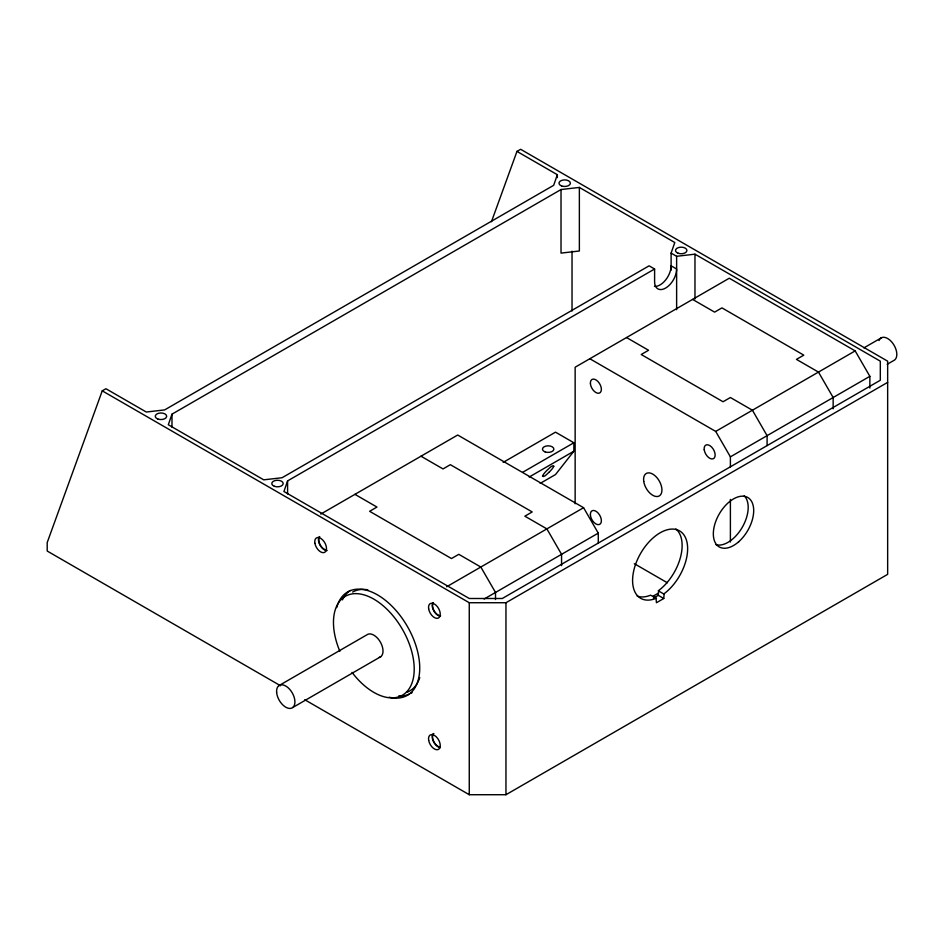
<?xml version="1.0" encoding="UTF-8"?>
<svg xmlns="http://www.w3.org/2000/svg" width="944" height="944" viewBox="0 0 944 944"><rect width="100%" height="100%" fill="white"/><g stroke="black" fill="none" stroke-linecap="round" stroke-linejoin="round"><path stroke-width="1.42" d="M542.517 476.083C543.897 478.053 547.709 473.145 549.278 472.059M553.821 466.23C552.37 464.365 548.688 469.074 547.06 470.242A18.03 3.316 -37.6 0 0 542.576 476.047M671.113 270.173L671.113 253.11L674.783 242.525L579.368 187.431L561.019 189.543L171.985 414.156L168.315 424.741L263.742 479.835L282.091 477.723L649.094 265.83L654.605 269.005L654.605 281.725A15.576 8.992 -60 0 0 665.614 288.073A15.576 8.992 -60 0 0 676.624 269.005L671.113 265.83A15.576 8.992 -60 0 1 665.532 280.108A15.576 8.992 -60 0 1 654.452 286.362M654.605 269.005L287.59 480.897L283.92 491.494L469.262 598.496L502.291 598.496L880.315 380.255L880.315 361.174L694.973 254.172L676.624 256.296L671.113 253.11M491.446 221.746L516.97 151.406L557.349 174.711L553.68 185.307L164.645 409.908L146.296 412.032L105.917 388.727L102.247 390.84L47.2 542.564L47.2 551.036L280.545 685.757M503.176 462.383L555.509 432.163L573.858 442.76L573.858 451.232L555.509 474.549L540.192 483.387M663.774 598.496L656.434 602.732L656.068 598.366A38.928 22.479 -60 0 1 636.976 560.724A38.928 22.479 -60 0 1 683.244 534.021A38.928 22.479 -60 0 1 664.151 593.705L663.774 598.496L658.275 595.322L658.641 590.531A38.928 22.479 -60 0 0 680.282 558.034A38.928 22.479 -60 0 0 675.88 528.97M516.97 151.406L520.64 149.282L887.655 361.174L887.655 574.341L505.96 794.718L469.262 794.718L304.77 699.74M320.771 514.079L457.698 435.019L583.581 507.707L598.272 533.124L598.272 543.414M522.799 472.236L573.858 442.76M529.183 477.027L573.858 451.232M446.654 586.755L583.581 507.707M589.823 358.744L715.705 431.42L855.17 350.897L869.861 376.326L869.861 388.078M278.763 685.71L366.85 634.852A12.98 7.493 60 0 1 380.644 642.569A12.98 7.493 60 0 1 379.063 657.472M863.843 347.911L881.72 337.598M292.758 707.504L380.833 656.646M887.207 364.29L893.59 360.608A12.98 7.493 60 0 0 892.871 343.404A12.98 7.493 60 0 0 879.017 340.548M484.119 599.039L598.272 533.124M730.396 467.127L730.396 456.849L869.861 376.326M102.247 390.84L469.262 602.732L505.96 602.732L887.655 382.367M653.165 596.148L658.275 593.198M653.378 598.142L658.275 595.322M855.17 350.897L729.287 278.22L575.144 367.216L575.144 503.766M692.589 299.413L714.608 312.122L721.948 307.886L803.792 355.145L796.453 359.381L818.472 372.089L833.151 397.518L833.151 408.823M626.533 337.551L648.552 350.271L641.212 354.507L723.045 401.755L730.396 397.518L752.415 410.227L767.094 435.656L767.094 445.544M634.333 563.698L667.396 582.79M658.275 590.791L663.774 593.965M421 456.212L443.019 468.932L450.359 464.684L532.204 511.943L524.864 516.179L546.883 528.888L561.562 554.317L561.562 565.621M656.434 598.213L650.569 595.192A38.928 22.479 -60 0 1 637.141 596.065M354.944 494.349L376.963 507.07L369.623 511.306L451.468 558.553L458.808 554.317L480.826 567.037L495.506 592.454L495.506 599.523M715.705 431.42L730.396 456.849M730.396 499.423L730.396 542.009M694.973 254.172L694.973 298.965M676.624 256.296L676.624 309.691M579.368 187.431L579.368 250.998L561.019 253.11L561.019 189.543M572.029 251.139L572.029 311.036M557.349 174.711L557.349 177.602M505.96 602.732L505.96 794.718M469.262 602.732L469.262 794.718M287.59 480.897L287.59 493.901M171.985 414.156L171.985 427.16M327.061 550.564A8.307 4.791 60 0 1 326.541 550.541M326.27 550.505A8.307 4.791 60 0 1 319.756 544.664A8.307 4.791 60 0 1 319.261 536.593M744.214 495.789A28.544 16.485 -60 0 1 742.279 527.283A28.544 16.485 -60 0 1 715.977 544.7M336.713 607.594A59.684 34.456 60 0 1 407.029 625.837A59.684 34.456 60 0 1 389.211 697.215M409.094 694.182A59.684 34.456 60 0 1 398.71 695.964M342.412 599.877A59.684 34.456 60 0 1 350.295 590.472M412.068 692.566A59.684 34.456 60 0 1 410.616 693.439M440.317 747.601A8.307 4.791 60 0 1 433.721 742.09A8.307 4.791 60 0 1 432.883 733.854M440.317 616.231A8.307 4.791 60 0 1 433.815 610.886A8.307 4.791 60 0 1 432.753 602.709M553.762 466.265A18.03 3.316 -37.6 0 1 549.231 472.083M352.631 592.065A57.088 32.957 60 0 1 367.853 589.811M419.761 677.521A57.088 32.957 60 0 1 407.135 692.2M439.975 747.105A7.788 4.496 60 0 1 433.567 741.123A7.788 4.496 60 0 1 433.827 733.535M440.612 615.771A7.788 4.496 60 0 1 434.004 610.626A7.788 4.496 60 0 1 433.426 602.579M326.648 550.092A7.788 4.496 60 0 1 320.099 544.676A7.788 4.496 60 0 1 319.768 536.758M339.875 651.336A57.088 32.957 60 0 1 366.201 595.57A57.088 32.957 60 0 1 413.484 677.462A57.088 32.957 60 0 1 352.018 672.376M314.883 543.225A8.307 4.791 60 0 0 324.571 552.405A8.307 4.791 60 0 0 322.423 539.685A8.307 4.791 60 0 0 314.883 543.225M678.122 253.24A5.711 3.292 0 0 0 686.913 250.632A5.711 3.292 0 0 0 678.606 247.529A5.711 3.292 0 0 0 678.122 253.24M561.597 185.956A5.711 3.292 0 0 0 570.388 183.348A5.711 3.292 0 0 0 562.081 180.257A5.711 3.292 0 0 0 561.597 185.956M157.884 419.042A5.711 3.292 0 0 0 166.675 416.434A5.711 3.292 0 0 0 158.368 413.342A5.711 3.292 0 0 0 157.884 419.042M274.409 486.313A5.711 3.292 0 0 0 283.2 483.706A5.711 3.292 0 0 0 274.893 480.614A5.711 3.292 0 0 0 274.409 486.313M428.659 740.285A8.307 4.791 60 0 0 438.346 749.465A8.307 4.791 60 0 0 436.187 736.745A8.307 4.791 60 0 0 428.659 740.285M428.659 608.904A8.307 4.791 60 0 0 438.335 618.084A8.307 4.791 60 0 0 436.199 605.375A8.307 4.791 60 0 0 428.659 608.904M738.739 541.714A28.544 16.485 -60 0 0 747.79 497.5A28.544 16.485 -60 0 0 714.018 527.436A28.544 16.485 -60 0 0 738.739 541.714M545.077 451.881A5.711 3.292 0 0 0 553.868 449.273A5.711 3.292 0 0 0 545.561 446.182A5.711 3.292 0 0 0 545.077 451.881M276.616 692.188A12.98 7.493 60 0 0 290.976 708.33A12.98 7.493 60 0 0 289.678 689.297A12.98 7.493 60 0 0 276.616 692.188M590.425 383.819A7.788 4.496 60 0 0 599.204 393.164A7.788 4.496 60 0 0 598.012 381.553A7.788 4.496 60 0 0 590.425 383.819M590.389 514.905A7.788 4.496 60 0 0 599.015 524.593A7.788 4.496 60 0 0 598.236 513.17A7.788 4.496 60 0 0 590.389 514.905M704.224 449.816A7.788 4.496 60 0 0 713.168 458.784A7.788 4.496 60 0 0 711.564 447.008A7.788 4.496 60 0 0 704.224 449.816M643.737 481.405A12.98 7.493 60 0 0 658.7 496.214A12.98 7.493 60 0 0 655.856 476.519A12.98 7.493 60 0 0 643.737 481.405"/></g></svg>
